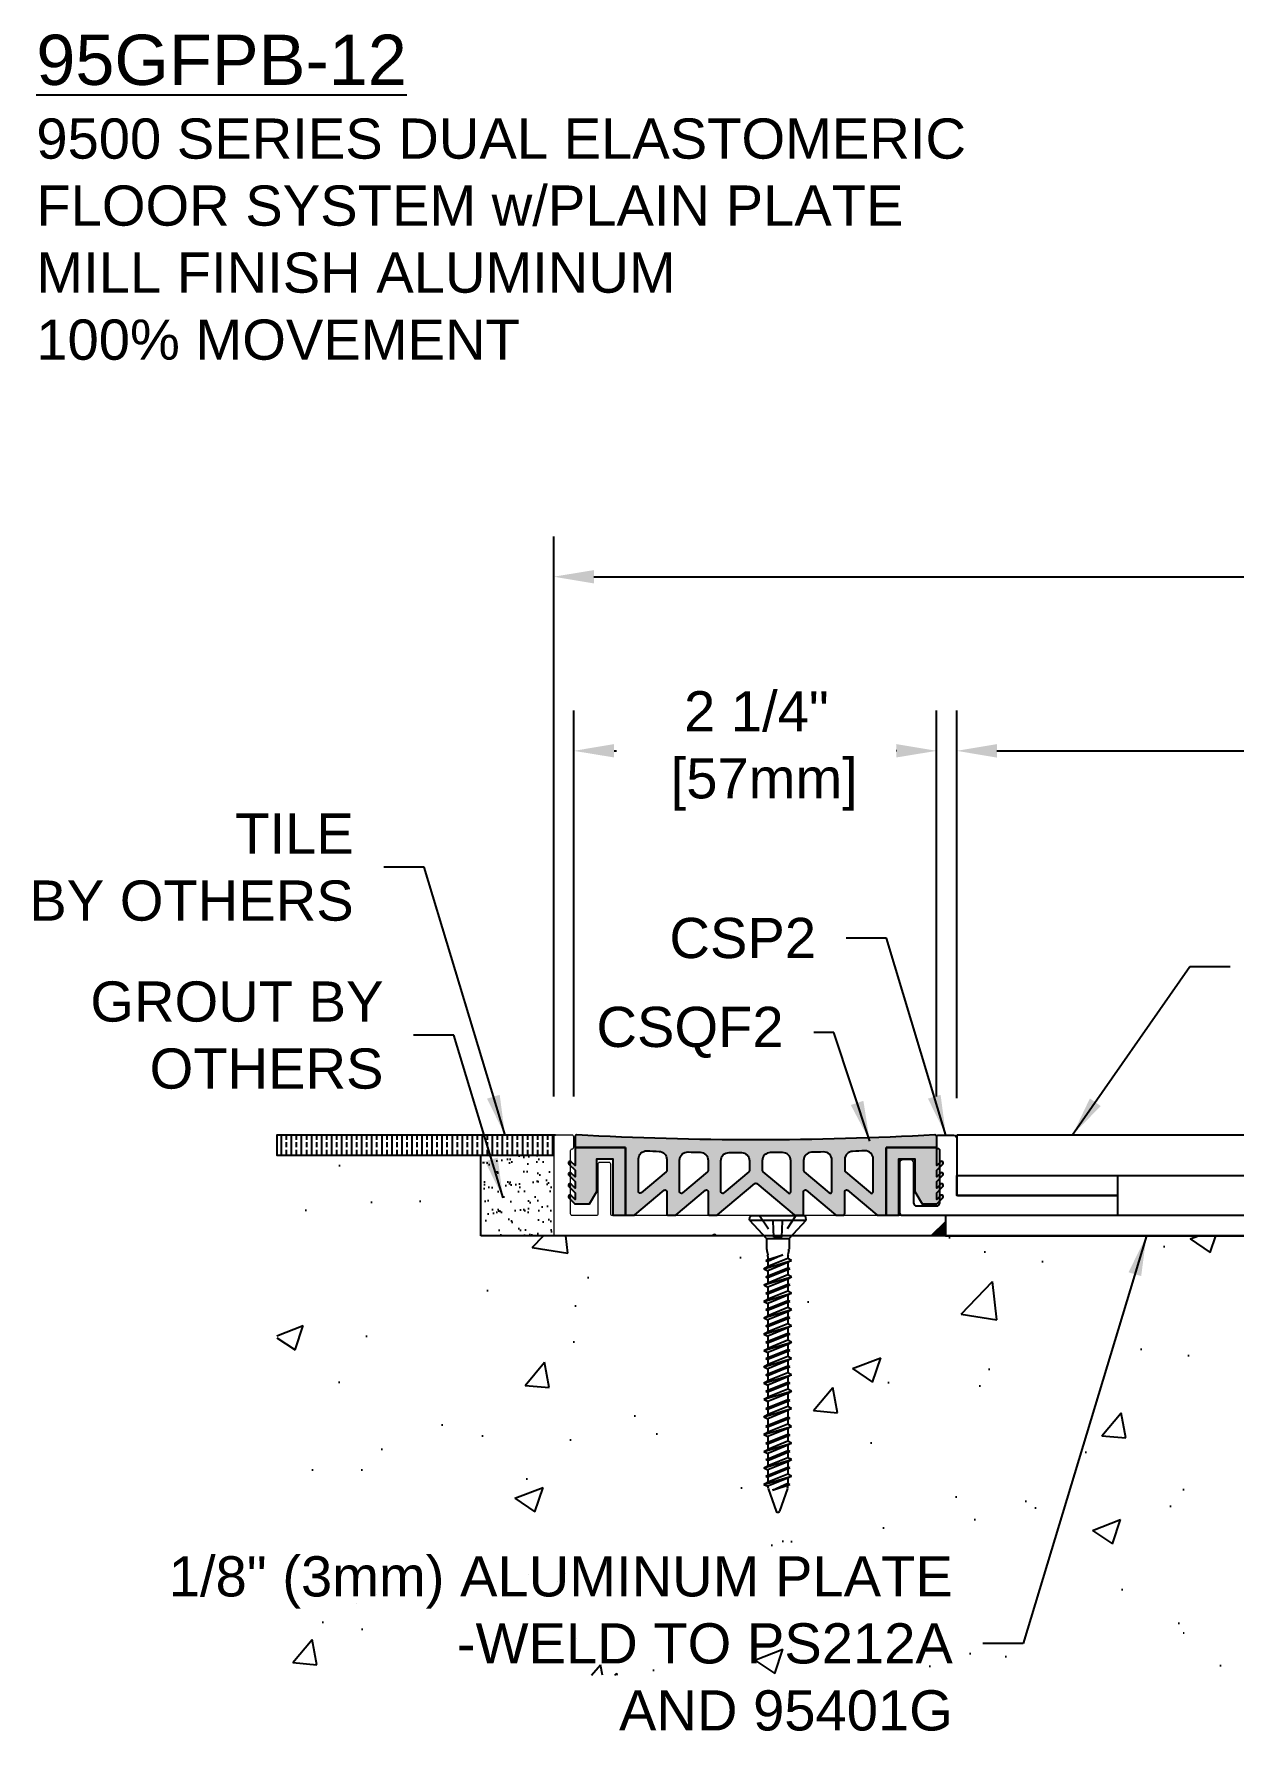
# Model space of a CAD drawing. Header units: inches. Extents: x -8.4 to 59.4, y -2.4 to 8.9.
# Drawn here: x -8.43 to -0.97, y -1.68 to 8.88 of the extents above; entities that cross this region are included whole.
import ezdxf

# ---------------------------------------------------------------- set-up
doc = ezdxf.new("R2010")
doc.units = ezdxf.units.IN
doc.header["$MEASUREMENT"] = 0
doc.linetypes.add('DASHED', pattern=[0.75, 0.5, -0.25])
for name, color, linetype in [('anchors', 4, 'Continuous'), ('conditions', 1, 'Continuous'), ('dimensions', 3, 'Continuous'), ('FILLER', 2, 'Continuous'), ('METALS', 7, 'Continuous'), ('Text', 2, 'Continuous')]:
    doc.layers.add(name, color=color, linetype=linetype)
doc.styles.add('ARIAL', font='arial.ttf')
doc.dimstyles.new('Arial', dxfattribs={"dimtxt": 0.25, "dimasz": 0.25, "dimexe": 0.25, "dimexo": 0.25, "dimgap": 0.25, "dimtad": 0, "dimtih": 1, "dimtoh": 1, "dimdec": 4, "dimzin": 0, "dimdsep": 46, "dimlunit": 4, "dimtxsty": 'ARIAL', "dimcen": 0.09, "dimadec": 0, "dimazin": 0, "dimtfac": 1, "dimtdec": 4, "dimtofl": 0, "dimtmove": 0, "dimatfit": 3, "dimfxl": 0, "dimfrac": 2, "dimtolj": 1, "dimtzin": 0, "dimarcsym": 0})

# ---------------------------------------------------------------- blocks, each defined once
blk = doc.blocks.new('*D0')
at = {"layer": 'DEFPOINTS', "color": 0}
for p in [(20.681, 4.418), (-2.694, 2.008), (20.681, 1.903)]:
    blk.add_point(p, dxfattribs=at)
at = {"layer": 'dimensions', "color": 0, "lineweight": -2}
for p, q in [((-2.694, 2.258), (-2.694, 4.668)), ((20.681, 2.153), (20.681, 4.668)), ((-2.444, 4.418), (8.027, 4.418)), ((20.431, 4.418), (9.96, 4.418))]:
    blk.add_line(p, q, dxfattribs=at)
at = {"layer": 'dimensions', "color": 0}
for points in [[(-2.444, 4.46), (-2.444, 4.376), (-2.694, 4.418)], [(20.431, 4.46), (20.431, 4.376), (20.681, 4.418)]]:
    blk.add_solid(points, dxfattribs=at)
at = {"layer": 'dimensions', "color": 0, "insert": (8.994, 4.418), "char_height": 0.25, "attachment_point": 5, "style": 'ARIAL'}
blk.add_mtext('\\A1;1\'-11 3/8"\\P [594mm]', dxfattribs=at)
blk = doc.blocks.new('*D1')
at = {"layer": 'DEFPOINTS', "color": 0}
for p in [(23.189, 5.501), (-5.201, 2.018), (23.189, 2.018)]:
    blk.add_point(p, dxfattribs=at)
at = {"layer": 'dimensions', "color": 0, "lineweight": -2}
for p, q in [((-5.201, 2.268), (-5.201, 5.751)), ((23.189, 2.268), (23.189, 5.751)), ((-4.951, 5.501), (8.022, 5.501)), ((22.939, 5.501), (9.955, 5.501))]:
    blk.add_line(p, q, dxfattribs=at)
at = {"layer": 'dimensions', "color": 0}
for points in [[(-4.951, 5.542), (-4.951, 5.459), (-5.201, 5.501)], [(22.939, 5.542), (22.939, 5.459), (23.189, 5.501)]]:
    blk.add_solid(points, dxfattribs=at)
at = {"layer": 'dimensions', "color": 0, "insert": (8.989, 5.501), "char_height": 0.25, "attachment_point": 5, "style": 'ARIAL'}
blk.add_mtext('\\A1;2\'-4 3/8"\\P [721mm]', dxfattribs=at)
blk = doc.blocks.new('*D4')
at = {"layer": 'DEFPOINTS', "color": 0}
for p in [(-2.819, 4.418), (-5.076, 2.018), (-2.819, 2.018)]:
    blk.add_point(p, dxfattribs=at)
at = {"layer": 'dimensions', "color": 0, "lineweight": -2}
for p, q in [((-5.076, 2.268), (-5.076, 4.668)), ((-2.819, 2.268), (-2.819, 4.668)), ((-4.826, 4.418), (-4.81, 4.418)), ((-3.069, 4.418), (-3.071, 4.418))]:
    blk.add_line(p, q, dxfattribs=at)
at = {"layer": 'dimensions', "color": 0}
for points in [[(-4.826, 4.46), (-4.826, 4.377), (-5.076, 4.418)], [(-3.069, 4.46), (-3.069, 4.377), (-2.819, 4.418)]]:
    blk.add_solid(points, dxfattribs=at)
at = {"layer": 'dimensions', "color": 0, "insert": (-3.94, 4.418), "char_height": 0.25, "attachment_point": 5, "style": 'ARIAL'}
blk.add_mtext('\\A1;2 1/4"\\P [57mm]', dxfattribs=at)
blk = doc.blocks.new('csp2')
blk.add_lwpolyline([(0, 0.33, -0.414214), (0.02, 0.35), (0.066, 0.35, -0.414214), (0.086, 0.33), (0.086, 0.08, 0.414214), (0.106, 0.06), (0.23, 0.06, 0.414214), (0.25, 0.08), (0.25, 0.405, 0.414214), (0.24, 0.415, -0.414214), (0.23, 0.425), (0.23, 0.49, -0.414214), (0.24, 0.5), (0.335, 0.5, -0.414214), (0.355, 0.48), (0.355, 0.135, 0.414214), (0.365, 0.125), (1.355, 0.125), (1.355, 0), (0.335, 0), (0.02, 0, -0.414214), (0, 0.02)], format="xyb", close=True)
blk = doc.blocks.new('A$C63CB1885')
for p, q in [((-0.176, 0), (-0.175, 0.018)), ((-0.176, 0), (0.176, 0)), ((-0.176, 0), (-0.07, -0.113)), ((-0.163, 0.029), (0.163, 0.029)), ((0.07, -0.113), (0.176, 0)), ((0.176, 0), (0.175, 0.018)), ((-0.07, -0.113), (0.07, -0.113)), ((-0.07, -0.113), (-0.07, -0.18)), ((-0.069, -0.189), (-0.063, -0.215)), ((0.069, -0.189), (0.063, -0.215)), ((0.07, -0.113), (0.07, -0.18)), ((-0.086, -0.302), (0.086, -0.251)), ((-0.086, -0.302), (-0.062, -0.289)), ((-0.086, -0.302), (-0.062, -0.315)), ((-0.074, -0.251), (0.032, -0.215)), ((-0.074, -0.251), (-0.062, -0.245)), ((-0.074, -0.251), (-0.062, -0.257)), ((-0.074, -0.353), (0.074, -0.302)), ((-0.062, -0.245), (0.032, -0.215)), ((0.032, -0.215), (-0.062, -0.257)), ((-0.062, -0.225), (-0.062, -0.245)), ((0.062, -0.238), (-0.062, -0.289)), ((-0.062, -0.257), (-0.062, -0.289)), ((0.062, -0.264), (-0.062, -0.315)), ((-0.062, -0.346), (0.062, -0.296)), ((0.062, -0.308), (-0.062, -0.359)), ((-0.062, -0.315), (-0.062, -0.346)), ((0.062, -0.225), (0.062, -0.238)), ((0.086, -0.251), (0.062, -0.238)), ((0.086, -0.251), (0.062, -0.264)), ((0.062, -0.264), (0.062, -0.296)), ((0.074, -0.302), (0.062, -0.296)), ((0.074, -0.302), (0.062, -0.308)), ((0.062, -0.308), (0.062, -0.34)), ((-0.086, -0.403), (0.086, -0.353)), ((-0.086, -0.403), (-0.062, -0.391)), ((-0.086, -0.403), (-0.062, -0.416)), ((-0.074, -0.353), (-0.062, -0.346)), ((-0.074, -0.353), (-0.062, -0.359)), ((-0.074, -0.454), (0.074, -0.403)), ((0.062, -0.34), (-0.062, -0.391)), ((-0.062, -0.359), (-0.062, -0.391)), ((0.062, -0.366), (-0.062, -0.416)), ((-0.062, -0.448), (0.062, -0.397)), ((0.062, -0.41), (-0.062, -0.46)), ((-0.062, -0.416), (-0.062, -0.448)), ((0.086, -0.353), (0.062, -0.34)), ((0.086, -0.353), (0.062, -0.366)), ((0.062, -0.366), (0.062, -0.397)), ((0.074, -0.403), (0.062, -0.397)), ((0.074, -0.403), (0.062, -0.41)), ((0.062, -0.41), (0.062, -0.441)), ((-0.086, -0.505), (0.086, -0.454)), ((-0.086, -0.505), (-0.062, -0.492)), ((-0.086, -0.505), (-0.062, -0.518)), ((-0.074, -0.454), (-0.062, -0.448)), ((-0.074, -0.454), (-0.062, -0.46)), ((-0.074, -0.556), (0.074, -0.505)), ((0.062, -0.441), (-0.062, -0.492)), ((-0.062, -0.46), (-0.062, -0.492)), ((0.062, -0.467), (-0.062, -0.518)), ((-0.062, -0.55), (0.062, -0.499)), ((0.062, -0.511), (-0.062, -0.562)), ((-0.062, -0.518), (-0.062, -0.55)), ((0.086, -0.454), (0.062, -0.441)), ((0.086, -0.454), (0.062, -0.467)), ((0.062, -0.467), (0.062, -0.499)), ((0.074, -0.505), (0.062, -0.499)), ((0.074, -0.505), (0.062, -0.511)), ((0.062, -0.511), (0.062, -0.543)), ((-0.086, -0.607), (0.086, -0.556)), ((-0.086, -0.607), (-0.062, -0.594)), ((-0.086, -0.607), (-0.062, -0.619)), ((-0.074, -0.556), (-0.062, -0.55)), ((-0.074, -0.556), (-0.062, -0.562)), ((-0.074, -0.657), (0.074, -0.607)), ((0.062, -0.543), (-0.062, -0.594)), ((-0.062, -0.562), (-0.062, -0.594)), ((0.062, -0.569), (-0.062, -0.619)), ((-0.062, -0.651), (0.062, -0.6)), ((0.062, -0.613), (-0.062, -0.664)), ((-0.062, -0.619), (-0.062, -0.651)), ((0.086, -0.556), (0.062, -0.543)), ((0.086, -0.556), (0.062, -0.569)), ((0.062, -0.569), (0.062, -0.6)), ((0.074, -0.607), (0.062, -0.6)), ((0.074, -0.607), (0.062, -0.613)), ((0.062, -0.613), (0.062, -0.644)), ((-0.086, -0.708), (0.086, -0.657)), ((-0.086, -0.708), (-0.062, -0.695)), ((-0.086, -0.708), (-0.062, -0.721)), ((-0.074, -0.657), (-0.062, -0.651)), ((-0.074, -0.657), (-0.062, -0.664)), ((-0.074, -0.759), (0.074, -0.708)), ((0.062, -0.644), (-0.062, -0.695)), ((-0.062, -0.664), (-0.062, -0.695)), ((0.062, -0.67), (-0.062, -0.721)), ((-0.062, -0.753), (0.062, -0.702)), ((0.062, -0.714), (-0.062, -0.765)), ((-0.062, -0.721), (-0.062, -0.753)), ((0.086, -0.657), (0.062, -0.644)), ((0.086, -0.657), (0.062, -0.67)), ((0.062, -0.67), (0.062, -0.702)), ((0.074, -0.708), (0.062, -0.702)), ((0.074, -0.708), (0.062, -0.714)), ((0.062, -0.714), (0.062, -0.746)), ((-0.086, -0.81), (0.086, -0.759)), ((-0.086, -0.81), (-0.062, -0.797)), ((-0.086, -0.81), (-0.062, -0.823)), ((-0.074, -0.759), (-0.062, -0.753)), ((-0.074, -0.759), (-0.062, -0.765)), ((-0.074, -0.86), (0.074, -0.81)), ((0.062, -0.746), (-0.062, -0.797)), ((-0.062, -0.765), (-0.062, -0.797)), ((0.062, -0.772), (-0.062, -0.823)), ((-0.062, -0.854), (0.062, -0.804)), ((0.062, -0.816), (-0.062, -0.867)), ((-0.062, -0.823), (-0.062, -0.854)), ((0.086, -0.759), (0.062, -0.746)), ((0.086, -0.759), (0.062, -0.772)), ((0.062, -0.772), (0.062, -0.804)), ((0.074, -0.81), (0.062, -0.804)), ((0.074, -0.81), (0.062, -0.816)), ((0.062, -0.816), (0.062, -0.848)), ((-0.086, -0.911), (0.086, -0.86)), ((-0.086, -0.911), (-0.062, -0.898)), ((-0.086, -0.911), (-0.062, -0.924)), ((-0.074, -0.86), (-0.062, -0.854)), ((-0.074, -0.86), (-0.062, -0.867)), ((-0.074, -0.962), (0.074, -0.911)), ((0.062, -0.848), (-0.062, -0.898)), ((-0.062, -0.867), (-0.062, -0.898)), ((0.062, -0.873), (-0.062, -0.924)), ((-0.062, -0.956), (0.062, -0.905)), ((0.062, -0.917), (-0.062, -0.968)), ((-0.062, -0.924), (-0.062, -0.956)), ((0.062, -0.949), (-0.062, -1)), ((0.086, -0.86), (0.062, -0.848)), ((0.086, -0.86), (0.062, -0.873)), ((0.062, -0.873), (0.062, -0.905)), ((0.074, -0.911), (0.062, -0.905)), ((0.074, -0.911), (0.062, -0.917)), ((0.062, -0.917), (0.062, -0.949)), ((0.086, -0.962), (0.062, -0.949)), ((-0.086, -1.013), (0.086, -0.962)), ((-0.086, -1.013), (-0.062, -1)), ((-0.086, -1.013), (-0.062, -1.026)), ((-0.074, -0.962), (-0.062, -0.956)), ((-0.074, -0.962), (-0.062, -0.968)), ((-0.074, -1.064), (0.074, -1.013)), ((-0.062, -0.968), (-0.062, -1)), ((0.062, -0.975), (-0.062, -1.026)), ((-0.062, -1.057), (0.062, -1.007)), ((0.062, -1.019), (-0.062, -1.07)), ((-0.062, -1.026), (-0.062, -1.057)), ((0.062, -1.051), (-0.062, -1.101)), ((0.086, -0.962), (0.062, -0.975)), ((0.062, -0.975), (0.062, -1.007)), ((0.074, -1.013), (0.062, -1.007)), ((0.074, -1.013), (0.062, -1.019)), ((0.062, -1.019), (0.062, -1.051)), ((0.086, -1.064), (0.062, -1.051)), ((-0.086, -1.114), (0.086, -1.064)), ((-0.086, -1.114), (-0.062, -1.101)), ((-0.086, -1.114), (-0.062, -1.127)), ((-0.074, -1.064), (-0.062, -1.057)), ((-0.074, -1.064), (-0.062, -1.07)), ((-0.074, -1.171), (0.074, -1.121)), ((-0.062, -1.07), (-0.062, -1.101)), ((0.062, -1.077), (-0.062, -1.127)), ((-0.062, -1.165), (0.062, -1.115)), ((0.062, -1.127), (-0.062, -1.178)), ((-0.062, -1.127), (-0.062, -1.165)), ((0.062, -1.159), (-0.062, -1.209)), ((0.086, -1.064), (0.062, -1.077)), ((0.062, -1.077), (0.062, -1.115)), ((0.074, -1.121), (0.062, -1.115)), ((0.074, -1.121), (0.062, -1.127)), ((0.062, -1.127), (0.062, -1.159)), ((0.086, -1.171), (0.062, -1.159)), ((-0.086, -1.222), (0.086, -1.171)), ((-0.086, -1.222), (-0.062, -1.209)), ((-0.086, -1.222), (-0.062, -1.235)), ((-0.074, -1.171), (-0.062, -1.165)), ((-0.074, -1.171), (-0.062, -1.178)), ((-0.074, -1.282), (0.074, -1.231)), ((-0.062, -1.178), (-0.062, -1.209)), ((0.062, -1.184), (-0.062, -1.235)), ((-0.062, -1.275), (0.062, -1.225)), ((-0.062, -1.235), (-0.062, -1.275)), ((0.062, -1.237), (-0.062, -1.288)), ((0.086, -1.171), (0.062, -1.184)), ((0.062, -1.184), (0.062, -1.225)), ((0.074, -1.231), (0.062, -1.225)), ((0.074, -1.231), (0.062, -1.237)), ((0.062, -1.237), (0.062, -1.269)), ((-0.086, -1.332), (0.086, -1.282)), ((-0.086, -1.332), (-0.062, -1.319)), ((-0.086, -1.332), (-0.062, -1.345)), ((-0.074, -1.282), (-0.062, -1.275)), ((-0.074, -1.282), (-0.062, -1.288)), ((-0.074, -1.387), (0.074, -1.336)), ((0.062, -1.269), (-0.062, -1.319)), ((-0.062, -1.288), (-0.062, -1.319)), ((0.062, -1.295), (-0.062, -1.345)), ((-0.062, -1.381), (0.062, -1.33)), ((0.062, -1.343), (-0.062, -1.393)), ((-0.062, -1.345), (-0.062, -1.381)), ((0.086, -1.282), (0.062, -1.269)), ((0.086, -1.282), (0.062, -1.295)), ((0.062, -1.295), (0.062, -1.33)), ((0.074, -1.336), (0.062, -1.33)), ((0.074, -1.336), (0.062, -1.343)), ((0.062, -1.343), (0.062, -1.374)), ((-0.086, -1.438), (0.086, -1.387)), ((-0.086, -1.438), (-0.062, -1.425)), ((-0.086, -1.438), (-0.062, -1.451)), ((-0.074, -1.387), (-0.062, -1.381)), ((-0.074, -1.387), (-0.062, -1.393)), ((-0.074, -1.489), (0.074, -1.439)), ((0.062, -1.374), (-0.062, -1.425)), ((-0.062, -1.393), (-0.062, -1.425)), ((0.062, -1.4), (-0.062, -1.451)), ((-0.062, -1.483), (0.062, -1.433)), ((0.062, -1.445), (-0.062, -1.496)), ((-0.062, -1.451), (-0.062, -1.483)), ((0.062, -1.477), (-0.062, -1.527)), ((0.086, -1.387), (0.062, -1.374)), ((0.086, -1.387), (0.062, -1.4)), ((0.062, -1.4), (0.062, -1.433)), ((0.074, -1.439), (0.062, -1.433)), ((0.074, -1.439), (0.062, -1.445)), ((0.062, -1.445), (0.062, -1.477)), ((0.086, -1.489), (0.062, -1.477)), ((-0.086, -1.54), (0.086, -1.489)), ((-0.086, -1.54), (-0.062, -1.527)), ((-0.086, -1.54), (-0.062, -1.553)), ((-0.074, -1.489), (-0.062, -1.483)), ((-0.074, -1.489), (-0.062, -1.496)), ((-0.074, -1.592), (0.074, -1.541)), ((-0.062, -1.496), (-0.062, -1.527)), ((0.062, -1.502), (-0.062, -1.553)), ((-0.062, -1.586), (0.062, -1.535)), ((0.062, -1.547), (-0.062, -1.598)), ((-0.062, -1.553), (-0.062, -1.586)), ((0.062, -1.579), (-0.062, -1.63)), ((0.086, -1.489), (0.062, -1.502)), ((0.062, -1.502), (0.062, -1.535)), ((0.074, -1.541), (0.062, -1.535)), ((0.074, -1.541), (0.062, -1.547)), ((0.062, -1.547), (0.062, -1.579)), ((0.086, -1.592), (0.062, -1.579)), ((-0.086, -1.643), (0.086, -1.592)), ((-0.086, -1.643), (-0.062, -1.63)), ((-0.086, -1.643), (-0.062, -1.655)), ((-0.074, -1.592), (-0.062, -1.586)), ((-0.074, -1.592), (-0.062, -1.598)), ((-0.062, -1.598), (-0.062, -1.63)), ((0.062, -1.605), (-0.062, -1.655)), ((-0.06, -1.668), (-0.01, -1.81)), ((-0.034, -1.679), (0.062, -1.636)), ((-0.034, -1.679), (0.074, -1.643)), ((0.062, -1.649), (-0.034, -1.679)), ((0.06, -1.668), (0.01, -1.81)), ((0.086, -1.592), (0.062, -1.605)), ((0.062, -1.605), (0.062, -1.652)), ((0.074, -1.643), (0.062, -1.636)), ((0.074, -1.643), (0.062, -1.649))]:
    blk.add_line(p, q)
at = {"linetype": 'DASHED', "ltscale": 0.025}
for p, q in [((-0.113, 0.029), (-0.024, -0.106)), ((-0.024, -0.106), (-0.031, 0.028)), ((0.024, -0.106), (0.031, 0.029)), ((0.112, 0.029), (0.024, -0.106)), ((-0.024, -0.106), (0.024, -0.106))]:
    blk.add_line(p, q, dxfattribs=at)
for centre, radius, start, end in [((-0.163, 0.017), 0.0112, 90, 175), ((0.163, 0.017), 0.0112, 5, 90), ((-0.023, -0.18), 0.0465, 180, 191.9357), ((0.023, -0.18), 0.0465, 348.0643, 0), ((-0.109, -0.225), 0.0465, 0, 11.9357), ((0.109, -0.225), 0.0465, 168.0643, 180), ((-0.016, -1.652), 0.0465, 183.9476, 199.3058), ((0.016, -1.652), 0.0465, 340.6942, 0), ((0, -1.806), 0.0106, 204.1001, 335.8999)]:
    blk.add_arc(centre, radius, start, end)
blk = doc.blocks.new('TF316134')
blk.add_blockref('A$C63CB1885', (0, -0.0285))
blk = doc.blocks.new('95401G')
at = {"color": 7, "linetype": 'Continuous', "lineweight": 15}
blk.add_lwpolyline([(2.438, 0.115, 0.414214), (2.428, 0.125), (0.365, 0.125, -0.414214), (0.355, 0.135), (0.355, 0.445, 0.414214), (0.345, 0.455), (0.285, 0.455, 0.414214), (0.275, 0.445), (0.275, 0.135, -0.414214), (0.265, 0.125), (0.115, 0.125, -0.414214), (0.105, 0.135), (0.105, 0.53, -0.414214), (0.115, 0.54, 0.414214), (0.125, 0.55), (0.125, 0.615, 0.414214), (0.115, 0.625), (0.01, 0.625, 0.414214), (0, 0.615), (0, 0.01, 0.414214), (0.01, 0), (0.981, 0, 0.198912), (0.988, 0.003), (0.993, 0.008, -0.414214), (1.007, 0.008), (1.012, 0.003, 0.198912), (1.019, 0), (2.344, 0, 0.198912), (2.351, 0.003), (2.435, 0.087, 0.198912), (2.438, 0.094)], format="xyb", close=True, dxfattribs=at)
blk = doc.blocks.new('CSQF2')
h = blk.add_hatch(color=256)
h.paths.add_polyline_path([(4.559, 1.888, 0.430422), (4.548, 1.898, -0.027516), (2.319, 1.898, 0.430422), (2.309, 1.888), (2.309, 1.819), (2.624, 1.819), (2.624, 1.399), (2.676, 1.399, 0.176327), (2.682, 1.401), (2.864, 1.554, -0.63707), (2.88, 1.546), (2.88, 1.409, 0.414214), (2.89, 1.399), (2.932, 1.399, 0.176327), (2.939, 1.401), (3.121, 1.554, -0.63707), (3.137, 1.546), (3.137, 1.409, 0.414214), (3.147, 1.399), (3.189, 1.399, 0.176327), (3.195, 1.401), (3.427, 1.596, -0.36397), (3.44, 1.596), (3.672, 1.401, 0.176327), (3.679, 1.399), (3.721, 1.399, 0.414214), (3.731, 1.409), (3.731, 1.546, -0.63707), (3.747, 1.554), (3.929, 1.401, 0.176327), (3.935, 1.399), (3.977, 1.399, 0.414214), (3.987, 1.409), (3.987, 1.546, -0.63707), (4.004, 1.554), (4.186, 1.401, 0.176327), (4.192, 1.399), (4.244, 1.399), (4.244, 1.819), (4.559, 1.819)])
h.paths.add_polyline_path([(3.267, 1.788, 0.000939), (3.344, 1.788, -0.412919), (3.394, 1.738), (3.394, 1.676, -0.221695), (3.39, 1.669), (3.234, 1.537, -0.63707), (3.217, 1.545), (3.217, 1.738, -0.416611)], flags=16)
h.paths.add_polyline_path([(3.137, 1.74), (3.137, 1.676, -0.221695), (3.134, 1.669), (2.977, 1.537, -0.63707), (2.96, 1.545), (2.96, 1.742, -0.420307), (3.012, 1.792, 0.000939), (3.088, 1.79, -0.409242)], flags=16)
h.paths.add_polyline_path([(3.524, 1.788, 0.000939), (3.6, 1.788, -0.416611), (3.651, 1.738), (3.651, 1.545, -0.63707), (3.634, 1.537), (3.478, 1.669, -0.221695), (3.474, 1.676), (3.474, 1.738, -0.412919)], flags=16)
h.paths.add_polyline_path([(2.88, 1.746), (2.88, 1.676, -0.221695), (2.877, 1.669), (2.72, 1.537, -0.63707), (2.704, 1.545), (2.704, 1.749, -0.424014), (2.756, 1.799, 0.000939), (2.832, 1.796, -0.405574)], flags=16)
h.paths.add_polyline_path([(3.78, 1.79, 0.000939), (3.856, 1.792, -0.420307), (3.907, 1.742), (3.907, 1.545, -0.63707), (3.891, 1.537), (3.734, 1.669, -0.221695), (3.731, 1.676), (3.731, 1.74, -0.409242)], flags=16)
h.paths.add_polyline_path([(4.036, 1.796, 0.000939), (4.112, 1.799, -0.424014), (4.164, 1.749), (4.164, 1.545, -0.63707), (4.147, 1.537), (3.991, 1.669, -0.221695), (3.987, 1.676), (3.987, 1.746, -0.405574)], flags=16)
h.paths.add_polyline_path([(2.624, 1.819), (2.309, 1.819), (2.309, 1.707), (2.285, 1.731, 0.414214), (2.271, 1.731, 0.414214), (2.271, 1.717), (2.309, 1.679), (2.309, 1.637), (2.285, 1.661, 0.414214), (2.271, 1.661, 0.414214), (2.271, 1.647), (2.309, 1.609), (2.309, 1.567), (2.285, 1.591, 0.414214), (2.271, 1.591, 0.414214), (2.271, 1.577), (2.309, 1.539), (2.309, 1.497), (2.285, 1.521, 0.414214), (2.271, 1.521, 0.414214), (2.271, 1.507), (2.306, 1.472, 0.198912), (2.313, 1.469), (2.399, 1.469), (2.444, 1.547), (2.444, 1.749), (2.544, 1.749), (2.544, 1.399), (2.624, 1.399)])
h.paths.add_polyline_path([(4.324, 1.749), (4.424, 1.749), (4.424, 1.547), (4.469, 1.469), (4.555, 1.469, 0.198912), (4.562, 1.472), (4.597, 1.507, 0.414214), (4.597, 1.521, 0.414214), (4.583, 1.521), (4.559, 1.497), (4.559, 1.539), (4.597, 1.577, 0.414214), (4.597, 1.591, 0.414214), (4.583, 1.591), (4.559, 1.567), (4.559, 1.609), (4.597, 1.647, 0.414214), (4.597, 1.661, 0.414214), (4.583, 1.661), (4.559, 1.637), (4.559, 1.679), (4.597, 1.717, 0.414214), (4.597, 1.731, 0.414214), (4.583, 1.731), (4.559, 1.707), (4.559, 1.819), (4.244, 1.819), (4.244, 1.399), (4.324, 1.399)])
for p, q in [((2.309, 1.819), (2.624, 1.819)), ((2.624, 1.819), (2.309, 1.819)), ((2.624, 1.819), (2.624, 1.399)), ((2.624, 1.399), (2.624, 1.819)), ((4.244, 1.819), (4.244, 1.399)), ((4.559, 1.819), (4.244, 1.819)), ((4.244, 1.819), (4.559, 1.819)), ((4.244, 1.399), (4.244, 1.819))]:
    blk.add_line(p, q)
for points in [[(2.89, 1.399), (2.932, 1.399, 0.176327), (2.939, 1.401), (3.121, 1.554, -0.63707), (3.137, 1.546), (3.137, 1.409, 0.414214), (3.147, 1.399), (3.189, 1.399, 0.176327), (3.195, 1.401), (3.427, 1.596, -0.36397), (3.44, 1.596), (3.672, 1.401, 0.176327), (3.679, 1.399), (3.721, 1.399, 0.414214), (3.731, 1.409), (3.731, 1.546, -0.63707), (3.747, 1.554), (3.929, 1.401, 0.176327), (3.935, 1.399), (3.977, 1.399, 0.414214), (3.987, 1.409), (3.987, 1.546, -0.63707), (4.004, 1.554), (4.186, 1.401, 0.176327), (4.192, 1.399), (4.244, 1.399), (4.324, 1.399), (4.324, 1.749), (4.424, 1.749), (4.424, 1.547), (4.469, 1.469), (4.555, 1.469, 0.198912), (4.562, 1.472), (4.597, 1.507, 0.414214), (4.597, 1.521, 0.414214), (4.583, 1.521), (4.559, 1.497), (4.559, 1.539), (4.597, 1.577, 0.414214), (4.597, 1.591, 0.414214), (4.583, 1.591), (4.559, 1.567), (4.559, 1.609), (4.597, 1.647, 0.414214), (4.597, 1.661, 0.414214), (4.583, 1.661), (4.559, 1.637), (4.559, 1.679), (4.597, 1.717, 0.414214), (4.597, 1.731, 0.414214), (4.583, 1.731), (4.559, 1.707), (4.559, 1.819), (4.559, 1.888, 0.430422), (4.548, 1.898, -0.027516), (2.319, 1.898, 0.430422), (2.309, 1.888), (2.309, 1.819), (2.309, 1.707), (2.285, 1.731, 0.414214), (2.271, 1.731, 0.414214), (2.271, 1.717), (2.309, 1.679), (2.309, 1.637), (2.285, 1.661, 0.414214), (2.271, 1.661, 0.414214), (2.271, 1.647), (2.309, 1.609), (2.309, 1.567), (2.285, 1.591, 0.414214), (2.271, 1.591, 0.414214), (2.271, 1.577), (2.309, 1.539), (2.309, 1.497), (2.285, 1.521, 0.414214), (2.271, 1.521, 0.414214), (2.271, 1.507), (2.306, 1.472, 0.198912), (2.313, 1.469), (2.399, 1.469), (2.444, 1.547), (2.444, 1.749), (2.544, 1.749), (2.544, 1.399), (2.624, 1.399), (2.676, 1.399, 0.176327), (2.682, 1.401), (2.864, 1.554, -0.63707), (2.88, 1.546), (2.88, 1.409, 0.414214)], [(2.88, 1.676, -0.221695), (2.877, 1.669), (2.72, 1.537, -0.63707), (2.704, 1.545), (2.704, 1.749, -0.424014), (2.756, 1.799, 0.000939), (2.832, 1.796, -0.405574), (2.88, 1.746)], [(3.987, 1.746), (3.987, 1.676, 0.221695), (3.991, 1.669), (4.147, 1.537, 0.63707), (4.164, 1.545), (4.164, 1.749, 0.424014), (4.112, 1.799, -0.000939), (4.036, 1.796, 0.405574)], [(3.137, 1.74), (3.137, 1.676, -0.221695), (3.134, 1.669), (2.977, 1.537, -0.63707), (2.96, 1.545), (2.96, 1.742, -0.420307), (3.012, 1.792, 0.000939), (3.088, 1.79, -0.409242)], [(3.394, 1.738), (3.394, 1.676, -0.221695), (3.39, 1.669), (3.234, 1.537, -0.63707), (3.217, 1.545), (3.217, 1.738, -0.416611), (3.267, 1.788, 0.000939), (3.344, 1.788, -0.412919)], [(3.474, 1.738), (3.474, 1.676, 0.221695), (3.478, 1.669), (3.634, 1.537, 0.63707), (3.651, 1.545), (3.651, 1.738, 0.416611), (3.6, 1.788, -0.000939), (3.524, 1.788, 0.412919)], [(3.78, 1.79, 0.409242), (3.731, 1.74), (3.731, 1.676, 0.221695), (3.734, 1.669), (3.891, 1.537, 0.63707), (3.907, 1.545), (3.907, 1.742, 0.420307), (3.856, 1.792, -0.000939)]]:
    blk.add_lwpolyline(points, format="xyb", close=True)

msp = doc.modelspace()

# ---------------------------------------------------------------- hatches: boundary and pattern name
at = {"layer": 'conditions'}
h = msp.add_hatch(dxfattribs=at)
h.set_pattern_fill('ANSI33', color=256, scale=0.25, angle=45, style=0)
h.set_pattern_definition([(90, (-7.019193, 3e-14), (-0.0625, 1e-17), []), (90, (-6.987943, 0.03125), (-0.0625, 1e-17), [0.03125, -0.015625])])
h.paths.add_polyline_path([(-6.91252, 2.02785), (-6.91252, 1.90285), (-5.20088, 1.90285), (-5.20088, 2.00785, -0.41421356), (-5.18088, 2.02785)])
h = msp.add_hatch(dxfattribs=at)
h.set_pattern_fill('AR-CONC', color=256, scale=0.25, style=0)
h.paths.add_polyline_path([(2.07067, 0.43579), (2.08218, 0.44198), (2.08217, 0.47361), (2.05811, 0.48657), (2.08217, 0.49952), (2.08217, 0.53116), (2.07067, 0.53735), (2.08217, 0.54354), (2.08217, 0.57518), (2.05811, 0.58813), (2.08216, 0.60108), (2.08216, 0.63273), (2.07067, 0.63891), (2.08216, 0.6451), (2.08216, 0.67675), (2.05811, 0.68969), (2.08216, 0.70264), (2.08215, 0.73429), (2.07067, 0.74047), (2.08215, 0.74665), (2.08215, 0.77831), (2.05811, 0.79126), (2.08215, 0.8042), (2.08214, 0.83586), (2.07067, 0.84204), (2.08214, 0.84821), (2.08214, 0.87988), (2.05811, 0.89282), (2.08214, 0.90576), (2.08214, 0.93743), (2.07067, 0.9436), (2.08214, 0.94977), (2.08213, 0.98145), (2.05811, 0.99438), (2.08213, 1.00731), (2.08213, 1.03899), (2.07067, 1.04516), (2.08213, 1.05133), (2.08213, 1.08301), (2.05811, 1.09594), (2.08212, 1.10887), (2.08212, 1.14056), (2.07067, 1.14672), (2.08212, 1.15289), (2.08212, 1.18458), (2.05811, 1.19751), (2.08212, 1.21043), (2.08211, 1.24212), (2.07067, 1.24829), (2.08211, 1.25445), (2.08211, 1.27459, 0.12874664), (2.08, 1.29805, -0.0696153), (2.07562, 1.31017), (2.08211, 1.27945), (2.08211, 1.25445), (2.17645, 1.28473), (2.08211, 1.24212), (2.08212, 1.21043), (2.20661, 1.26121), (2.20661, 1.27944), (2.21311, 1.31017, 0.05212645), (2.21411, 1.31979), (2.21411, 1.38688), (2.07461, 1.38688), (2.07461, 1.31979, 0.128787), (2.07672, 1.29632, -0.0696153), (2.08111, 1.2842), (2.07461, 1.31492), (2.07461, 1.38688), (2.0595, 1.40285), (-3.72199, 1.40285), (-3.73714, 1.38685), (-3.73714, 1.31489), (-3.74364, 1.28416, 0.13295553), (-3.74227, 1.2599), (-3.72064, 1.24825), (-3.74464, 1.23533), (-3.74464, 1.20363), (-3.7332, 1.19747), (-3.74464, 1.19131), (-3.74464, 1.15961), (-3.72064, 1.14669), (-3.74464, 1.13376), (-3.74464, 1.10207), (-3.7332, 1.09591), (-3.74464, 1.08974), (-3.74464, 1.05805), (-3.72064, 1.04513), (-3.74464, 1.0322), (-3.74464, 1.00051), (-3.7332, 0.99435), (-3.74464, 0.98818), (-3.74464, 0.95649), (-3.72064, 0.94356), (-3.74464, 0.93064), (-3.74464, 0.89895), (-3.7332, 0.89278), (-3.74464, 0.88662), (-3.74464, 0.85493), (-3.72064, 0.842), (-3.74464, 0.82908), (-3.74464, 0.79738), (-3.7332, 0.79122), (-3.74464, 0.78506), (-3.74464, 0.75336), (-3.72064, 0.74044), (-3.74464, 0.72751), (-3.74464, 0.69582), (-3.7332, 0.68966), (-3.74464, 0.68349), (-3.74464, 0.6518), (-3.72064, 0.63888), (-3.74464, 0.62595), (-3.74464, 0.59426), (-3.7332, 0.5881), (-3.74464, 0.58193), (-3.74464, 0.55024), (-3.72064, 0.53731), (-3.74464, 0.52439), (-3.74464, 0.4927), (-3.7332, 0.48653), (-3.74464, 0.48037), (-3.74464, 0.44868), (-3.72064, 0.43575), (-3.74464, 0.42283), (-3.74464, 0.38482), (-3.7332, 0.37865), (-3.74464, 0.37249), (-3.74464, 0.3408), (-3.72064, 0.32787), (-3.74464, 0.31495), (-3.74464, 0.27469), (-3.7332, 0.26852), (-3.74464, 0.26236), (-3.74464, 0.23067), (-3.72064, 0.21774), (-3.74464, 0.20482), (-3.74464, 0.16906), (-3.7332, 0.16289), (-3.74464, 0.15673), (-3.74464, 0.12504), (-3.72064, 0.11211), (-3.74464, 0.09919), (-3.74464, 0.06679), (-3.7332, 0.06063), (-3.74464, 0.05447), (-3.74464, 0.02277), (-3.72064, 0.00985), (-3.74464, -0.00308), (-3.74464, -0.03547), (-3.7332, -0.04163), (-3.74464, -0.04779), (-3.74464, -0.07949), (-3.72064, -0.09241), (-3.74464, -0.10534), (-3.74464, -0.13703), (-3.7332, -0.14319), (-3.74464, -0.14936), (-3.74464, -0.16078), (-3.79667, -0.3093, -0.70927499), (-3.81653, -0.31096), (-3.87116, -0.15503), (-3.89314, -0.14319), (-3.86903, -0.13021), (-3.86903, -0.09863), (-3.88059, -0.09241), (-3.86904, -0.0862), (-3.86904, -0.05391), (-3.89314, -0.04093), (-3.86904, -0.02796), (-3.86904, 0.00364), (-3.88059, 0.00985), (-3.86904, 0.01606), (-3.86905, 0.04836), (-3.89314, 0.06133), (-3.86905, 0.0743), (-3.86905, 0.1059), (-3.88059, 0.11211), (-3.86905, 0.11832), (-3.86905, 0.15399), (-3.89314, 0.16696), (-3.86906, 0.17993), (-3.86906, 0.21154), (-3.88059, 0.21774), (-3.86906, 0.22395), (-3.86906, 0.26413), (-3.89314, 0.27709), (-3.86906, 0.29005), (-3.86907, 0.32167), (-3.88059, 0.32787), (-3.86907, 0.33407), (-3.86907, 0.37201), (-3.89314, 0.38497), (-3.86907, 0.39793), (-3.86908, 0.42956), (-3.88059, 0.43575), (-3.86908, 0.44194), (-3.86908, 0.47358), (-3.89314, 0.48653), (-3.86908, 0.49949), (-3.86908, 0.53113), (-3.88059, 0.53731), (-3.86908, 0.5435), (-3.86909, 0.57515), (-3.89314, 0.5881), (-3.86909, 0.60105), (-3.86909, 0.63269), (-3.88059, 0.63888), (-3.86909, 0.64506), (-3.86909, 0.67671), (-3.89314, 0.68966), (-3.8691, 0.7026), (-3.8691, 0.73426), (-3.88059, 0.74044), (-3.8691, 0.74662), (-3.8691, 0.77828), (-3.89314, 0.79122), (-3.8691, 0.80416), (-3.86911, 0.83583), (-3.88059, 0.842), (-3.86911, 0.84818), (-3.86911, 0.87985), (-3.89314, 0.89278), (-3.86911, 0.90572), (-3.86911, 0.93739), (-3.88059, 0.94356), (-3.86912, 0.94974), (-3.86912, 0.98141), (-3.89314, 0.99435), (-3.86912, 1.00728), (-3.86912, 1.03896), (-3.88059, 1.04513), (-3.86912, 1.05129), (-3.86913, 1.08298), (-3.89314, 1.09591), (-3.86913, 1.10884), (-3.86913, 1.14053), (-3.88059, 1.14669), (-3.86913, 1.15285), (-3.86913, 1.18455), (-3.89314, 1.19747), (-3.86914, 1.2104), (-3.86914, 1.24209), (-3.88059, 1.24825), (-3.86914, 1.25441), (-3.86914, 1.27455, 0.12874664), (-3.87125, 1.29802, -0.0696153), (-3.87564, 1.31013), (-3.86914, 1.27941), (-3.86914, 1.25441), (-3.7748, 1.2847), (-3.86914, 1.24209), (-3.86914, 1.2104), (-3.74464, 1.26118), (-3.74464, 1.27941), (-3.73815, 1.31013, 0.05212645), (-3.73714, 1.31975), (-3.73714, 1.38685), (-3.87664, 1.38685), (-3.87664, 1.31975, 0.128787), (-3.87453, 1.29628, -0.0696153), (-3.87015, 1.28416), (-3.87664, 1.31489), (-3.87664, 1.38685), (-3.89179, 1.40285), (-5.65379, 1.40285), (-5.65379, 1.90285), (-6.92252, 1.90285), (-6.92252, -1.33077), (2.99462, -1.33077), (2.99462, 1.39284, 0.41421356), (2.98462, 1.40285), (2.22922, 1.40285), (2.21411, 1.38688), (2.21411, 1.31492), (2.20762, 1.2842, 0.13295553), (2.20898, 1.25994), (2.23061, 1.24829), (2.20661, 1.23536), (2.20661, 1.20367), (2.21806, 1.19751), (2.20661, 1.19134), (2.20661, 1.15965), (2.23061, 1.14672), (2.20661, 1.1338), (2.20661, 1.10211), (2.21806, 1.09594), (2.20661, 1.08978), (2.20661, 1.05809), (2.23061, 1.04516), (2.20661, 1.03224), (2.20661, 1.00054), (2.21806, 0.99438), (2.20661, 0.98822), (2.20661, 0.95652), (2.23061, 0.9436), (2.20661, 0.93067), (2.20661, 0.89898), (2.21806, 0.89282), (2.20661, 0.88666), (2.20661, 0.85496), (2.23061, 0.84204), (2.20661, 0.82911), (2.20661, 0.79742), (2.21806, 0.79126), (2.20661, 0.78509), (2.20661, 0.7534), (2.23061, 0.74047), (2.20661, 0.72755), (2.20661, 0.69586), (2.21806, 0.68969), (2.20661, 0.68353), (2.20661, 0.65184), (2.23061, 0.63891), (2.20661, 0.62599), (2.20661, 0.59429), (2.21806, 0.58813), (2.20661, 0.58197), (2.20661, 0.55027), (2.23061, 0.53735), (2.20661, 0.52442), (2.20661, 0.49273), (2.21806, 0.48657), (2.20661, 0.48041), (2.20661, 0.44871), (2.23061, 0.43579), (2.20661, 0.42286), (2.20661, 0.38485), (2.21806, 0.37869), (2.20661, 0.37252), (2.20661, 0.34083), (2.23061, 0.32791), (2.20661, 0.31498), (2.20661, 0.27472), (2.21806, 0.26856), (2.20661, 0.2624), (2.20661, 0.2307), (2.23061, 0.21778), (2.20661, 0.20485), (2.20661, 0.16909), (2.21806, 0.16293), (2.20661, 0.15676), (2.20661, 0.12507), (2.23061, 0.11215), (2.20661, 0.09922), (2.20661, 0.06683), (2.21806, 0.06067), (2.20661, 0.0545), (2.20661, 0.02281), (2.23061, 0.00989), (2.20661, -0.00304), (2.20661, -0.03543), (2.21806, -0.04159), (2.20661, -0.04776), (2.20661, -0.07945), (2.23061, -0.09238), (2.20661, -0.1053), (2.20661, -0.13699), (2.21806, -0.14316), (2.20661, -0.14932), (2.20661, -0.16075), (2.15458, -0.30926, -0.70927499), (2.13472, -0.31093), (2.0801, -0.15499), (2.05811, -0.14316), (2.08222, -0.13018), (2.08222, -0.09859), (2.07067, -0.09238), (2.08222, -0.08616), (2.08221, -0.05387), (2.05811, -0.0409), (2.08221, -0.02792), (2.08221, 0.00367), (2.07067, 0.00989), (2.08221, 0.0161), (2.08221, 0.04839), (2.05811, 0.06137), (2.0822, 0.07434), (2.0822, 0.10594), (2.07067, 0.11215), (2.0822, 0.11835), (2.0822, 0.15403), (2.05811, 0.167), (2.0822, 0.17997), (2.08219, 0.21158), (2.07067, 0.21778), (2.08219, 0.22398), (2.08219, 0.26416), (2.05811, 0.27713), (2.08219, 0.29009), (2.08218, 0.32171), (2.07067, 0.32791), (2.08218, 0.3341), (2.08218, 0.37205), (2.05811, 0.38501), (2.08218, 0.39796), (2.08218, 0.42959)])
h.paths.add_polyline_path([(21.73028, 0.53113), (21.71878, 0.53731), (21.73028, 0.5435), (21.73027, 0.57515), (21.70622, 0.5881), (21.73027, 0.60105), (21.73027, 0.63269), (21.71878, 0.63888), (21.73027, 0.64506), (21.73027, 0.67671), (21.70622, 0.68966), (21.73026, 0.7026), (21.73026, 0.73426), (21.71878, 0.74044), (21.73026, 0.74662), (21.73026, 0.77828), (21.70622, 0.79122), (21.73026, 0.80416), (21.73025, 0.83583), (21.71878, 0.842), (21.73025, 0.84818), (21.73025, 0.87985), (21.70622, 0.89278), (21.73025, 0.90572), (21.73025, 0.93739), (21.71878, 0.94356), (21.73025, 0.94974), (21.73024, 0.98141), (21.70622, 0.99435), (21.73024, 1.00728), (21.73024, 1.03896), (21.71878, 1.04513), (21.73024, 1.05129), (21.73024, 1.08298), (21.70622, 1.09591), (21.73023, 1.10884), (21.73023, 1.14053), (21.71878, 1.14669), (21.73023, 1.15285), (21.73023, 1.18455), (21.70622, 1.19747), (21.73023, 1.2104), (21.73022, 1.24209), (21.71878, 1.24825), (21.73022, 1.25441), (21.73022, 1.27455, 0.12874664), (21.72811, 1.29802, -0.0696153), (21.72373, 1.31013), (21.73022, 1.27941), (21.73022, 1.25441), (21.82456, 1.2847), (21.73022, 1.24209), (21.73023, 1.2104), (21.85472, 1.26118), (21.85472, 1.27941), (21.86122, 1.31013, 0.05212645), (21.86222, 1.31975), (21.86222, 1.38685), (21.72272, 1.38685), (21.72272, 1.31975, 0.128787), (21.72483, 1.29628, -0.0696153), (21.72922, 1.28416), (21.72272, 1.31489), (21.72272, 1.38685), (21.70757, 1.40285), (15.92813, 1.40285), (15.91302, 1.38688), (15.91302, 1.31492), (15.90652, 1.2842, 0.13295553), (15.90788, 1.25994), (15.92952, 1.24829), (15.90552, 1.23536), (15.90552, 1.20367), (15.91696, 1.19751), (15.90552, 1.19134), (15.90552, 1.15965), (15.92952, 1.14672), (15.90552, 1.1338), (15.90552, 1.10211), (15.91696, 1.09594), (15.90552, 1.08978), (15.90552, 1.05809), (15.92952, 1.04516), (15.90552, 1.03224), (15.90552, 1.00054), (15.91696, 0.99438), (15.90552, 0.98822), (15.90552, 0.95652), (15.92952, 0.9436), (15.90552, 0.93067), (15.90552, 0.89898), (15.91696, 0.89282), (15.90552, 0.88666), (15.90552, 0.85496), (15.92952, 0.84204), (15.90552, 0.82911), (15.90552, 0.79742), (15.91696, 0.79126), (15.90552, 0.78509), (15.90552, 0.7534), (15.92952, 0.74047), (15.90552, 0.72755), (15.90552, 0.69586), (15.91696, 0.68969), (15.90552, 0.68353), (15.90552, 0.65184), (15.92952, 0.63891), (15.90552, 0.62599), (15.90552, 0.59429), (15.91696, 0.58813), (15.90552, 0.58197), (15.90552, 0.55027), (15.92952, 0.53735), (15.90552, 0.52442), (15.90552, 0.49273), (15.91696, 0.48657), (15.90552, 0.48041), (15.90552, 0.44871), (15.92952, 0.43579), (15.90552, 0.42286), (15.90552, 0.38485), (15.91696, 0.37869), (15.90552, 0.37252), (15.90552, 0.34083), (15.92952, 0.32791), (15.90552, 0.31498), (15.90552, 0.27472), (15.91696, 0.26856), (15.90552, 0.2624), (15.90552, 0.2307), (15.92952, 0.21778), (15.90552, 0.20485), (15.90552, 0.16909), (15.91696, 0.16293), (15.90552, 0.15676), (15.90552, 0.12507), (15.92952, 0.11215), (15.90552, 0.09922), (15.90552, 0.06683), (15.91696, 0.06067), (15.90552, 0.0545), (15.90552, 0.02281), (15.92952, 0.00989), (15.90552, -0.00304), (15.90552, -0.03543), (15.91696, -0.04159), (15.90552, -0.04776), (15.90552, -0.07945), (15.92952, -0.09238), (15.90552, -0.1053), (15.90552, -0.13699), (15.91696, -0.14316), (15.90552, -0.14932), (15.90552, -0.16075), (15.85349, -0.30926, -0.70927499), (15.83363, -0.31093), (15.779, -0.15499), (15.75702, -0.14316), (15.78113, -0.13018), (15.78112, -0.09859), (15.76957, -0.09238), (15.78112, -0.08616), (15.78112, -0.05387), (15.75702, -0.0409), (15.78112, -0.02792), (15.78111, 0.00367), (15.76957, 0.00989), (15.78111, 0.0161), (15.78111, 0.04839), (15.75702, 0.06137), (15.78111, 0.07434), (15.78111, 0.10594), (15.76957, 0.11215), (15.78111, 0.11835), (15.7811, 0.15403), (15.75702, 0.167), (15.7811, 0.17997), (15.7811, 0.21158), (15.76957, 0.21778), (15.7811, 0.22398), (15.78109, 0.26416), (15.75702, 0.27713), (15.78109, 0.29009), (15.78109, 0.32171), (15.76957, 0.32791), (15.78109, 0.3341), (15.78109, 0.37205), (15.75702, 0.38501), (15.78108, 0.39796), (15.78108, 0.42959), (15.76957, 0.43579), (15.78108, 0.44198), (15.78108, 0.47361), (15.75702, 0.48657), (15.78108, 0.49952), (15.78107, 0.53116), (15.76957, 0.53735), (15.78107, 0.54354), (15.78107, 0.57518), (15.75702, 0.58813), (15.78107, 0.60108), (15.78107, 0.63273), (15.76957, 0.63891), (15.78107, 0.6451), (15.78106, 0.67675), (15.75702, 0.68969), (15.78106, 0.70264), (15.78106, 0.73429), (15.76957, 0.74047), (15.78106, 0.74665), (15.78106, 0.77831), (15.75702, 0.79126), (15.78105, 0.8042), (15.78105, 0.83586), (15.76957, 0.84204), (15.78105, 0.84821), (15.78105, 0.87988), (15.75702, 0.89282), (15.78105, 0.90576), (15.78104, 0.93743), (15.76957, 0.9436), (15.78104, 0.94977), (15.78104, 0.98145), (15.75702, 0.99438), (15.78104, 1.00731), (15.78103, 1.03899), (15.76957, 1.04516), (15.78103, 1.05133), (15.78103, 1.08301), (15.75702, 1.09594), (15.78103, 1.10887), (15.78103, 1.14056), (15.76957, 1.14672), (15.78103, 1.15289), (15.78102, 1.18458), (15.75702, 1.19751), (15.78102, 1.21043), (15.78102, 1.24212), (15.76957, 1.24829), (15.78102, 1.25445), (15.78102, 1.27459, 0.12874664), (15.77891, 1.29805, -0.0696153), (15.77452, 1.31017), (15.78102, 1.27945), (15.78102, 1.25445), (15.87536, 1.28473), (15.78102, 1.24212), (15.78102, 1.21043), (15.90552, 1.26121), (15.90552, 1.27944), (15.91201, 1.31017, 0.05212645), (15.91302, 1.31979), (15.91302, 1.38688), (15.77352, 1.38688), (15.77352, 1.31979, 0.128787), (15.77563, 1.29632, -0.0696153), (15.78001, 1.2842), (15.77352, 1.31492), (15.77352, 1.38688), (15.7584, 1.40285), (15.00301, 1.40285, 0.41421356), (14.99301, 1.39284), (14.99301, -1.3308), (24.91015, -1.3308), (24.91015, 1.90285), (23.64142, 1.90285), (23.64142, 1.40285), (21.87737, 1.40285), (21.86222, 1.38685), (21.86222, 1.31489), (21.85573, 1.28416, 0.13295553), (21.85709, 1.2599), (21.87872, 1.24825), (21.85472, 1.23533), (21.85472, 1.20363), (21.86617, 1.19747), (21.85472, 1.19131), (21.85472, 1.15961), (21.87872, 1.14669), (21.85472, 1.13376), (21.85472, 1.10207), (21.86617, 1.09591), (21.85472, 1.08974), (21.85472, 1.05805), (21.87872, 1.04513), (21.85472, 1.0322), (21.85472, 1.00051), (21.86617, 0.99435), (21.85472, 0.98818), (21.85472, 0.95649), (21.87872, 0.94356), (21.85472, 0.93064), (21.85472, 0.89895), (21.86617, 0.89278), (21.85472, 0.88662), (21.85472, 0.85493), (21.87872, 0.842), (21.85472, 0.82908), (21.85472, 0.79738), (21.86617, 0.79122), (21.85472, 0.78506), (21.85472, 0.75336), (21.87872, 0.74044), (21.85472, 0.72751), (21.85472, 0.69582), (21.86617, 0.68966), (21.85472, 0.68349), (21.85472, 0.6518), (21.87872, 0.63888), (21.85472, 0.62595), (21.85472, 0.59426), (21.86617, 0.5881), (21.85472, 0.58193), (21.85472, 0.55024), (21.87872, 0.53731), (21.85472, 0.52439), (21.85472, 0.4927), (21.86617, 0.48653), (21.85472, 0.48037), (21.85472, 0.44868), (21.87872, 0.43575), (21.85472, 0.42283), (21.85472, 0.38482), (21.86617, 0.37865), (21.85472, 0.37249), (21.85472, 0.3408), (21.87872, 0.32787), (21.85472, 0.31495), (21.85472, 0.27469), (21.86617, 0.26852), (21.85472, 0.26236), (21.85472, 0.23067), (21.87872, 0.21774), (21.85472, 0.20482), (21.85472, 0.16906), (21.86617, 0.16289), (21.85472, 0.15673), (21.85472, 0.12504), (21.87872, 0.11211), (21.85472, 0.09919), (21.85472, 0.06679), (21.86617, 0.06063), (21.85472, 0.05447), (21.85472, 0.02277), (21.87872, 0.00985), (21.85472, -0.00308), (21.85472, -0.03547), (21.86617, -0.04163), (21.85472, -0.04779), (21.85472, -0.07949), (21.87872, -0.09241), (21.85472, -0.10534), (21.85472, -0.13703), (21.86617, -0.14319), (21.85472, -0.14936), (21.85472, -0.16078), (21.80269, -0.3093, -0.70927499), (21.78283, -0.31096), (21.72821, -0.15503), (21.70622, -0.14319), (21.73033, -0.13021), (21.73033, -0.09863), (21.71878, -0.09241), (21.73033, -0.0862), (21.73032, -0.05391), (21.70622, -0.04093), (21.73032, -0.02796), (21.73032, 0.00364), (21.71878, 0.00985), (21.73032, 0.01606), (21.73032, 0.04836), (21.70622, 0.06133), (21.73031, 0.0743), (21.73031, 0.1059), (21.71878, 0.11211), (21.73031, 0.11832), (21.73031, 0.15399), (21.70622, 0.16696), (21.73031, 0.17993), (21.7303, 0.21154), (21.71878, 0.21774), (21.7303, 0.22395), (21.7303, 0.26413), (21.70622, 0.27709), (21.7303, 0.29005), (21.73029, 0.32167), (21.71878, 0.32787), (21.73029, 0.33407), (21.73029, 0.37201), (21.70622, 0.38497), (21.73029, 0.39793), (21.73029, 0.42956), (21.71878, 0.43575), (21.73028, 0.44194), (21.73028, 0.47358), (21.70622, 0.48653), (21.73028, 0.49949)])
h.paths.add_polyline_path([(16.73425, -0.91771), (20.90034, -0.91771), (20.90034, -0.03958), (16.73425, -0.03958)], flags=24)
h.paths.add_polyline_path([(23.82881, 0.19517), (25.19665, 0.19517), (25.19665, 0.71035), (23.82881, 0.71035)], flags=9)
h = msp.add_hatch(dxfattribs=at)
h.set_pattern_fill('AR-SAND', color=256, scale=0.0625, style=0)
h.set_pattern_definition([(37.5, (-5, 0), (-0.003937, 0.1204265), [0, -0.095, 0, -0.10625, 0, -0.1015625]), (7.5, (-5, 0), (0.110611, 0.176384), [0, -0.05125, 0, -0.085625, 0, -0.0328125]), (327.5, (-5.07688, 0), (0.194634, 0.0003537), [0, -0.03125, 0, -0.1125, 0, -0.146875]), (317.5, (-5.07688, 0), (0.187883, 0.054855), [0, -0.015625, 0, -0.07375, 0, -0.084375])])
h.paths.add_polyline_path([(-5.20138, 1.90285), (-5.65379, 1.90285), (-5.65379, 1.40282), (-5.20138, 1.40282)])
at = {"layer": 'METALS'}
msp.add_hatch(color=253, dxfattribs=at).paths.add_polyline_path([(-2.76338, 1.49286), (-2.83956, 1.41669, 0.17707699), (-2.76338, 1.41192)])

# ---------------------------------------------------------------- linework, layer by layer
for points in [[(-2.69369, 1.77785), (-1.69344, 1.77785), (-1.69344, 1.65285), (-2.69369, 1.65285)], [(-2.76338, 1.40285), (1.23662, 1.40285), (1.23662, 1.52785), (-2.76338, 1.52785)]]:
    msp.add_lwpolyline(points, close=True)
at = {"layer": 'conditions'}
for p, q in [((-5.65379, 1.40285), (-5.65379, 1.90285)), ((2.99462, 1.40285), (-5.65379, 1.40285))]:
    msp.add_line(p, q, dxfattribs=at)
msp.add_lwpolyline([(-5.19088, 2.02785), (-6.92252, 2.02785), (-6.92252, 1.90285), (-5.20088, 1.90285)], dxfattribs=at)
at = {"layer": 'METALS'}
msp.add_lwpolyline([(-2.69369, 2.02785), (-2.69369, 1.77785), (20.68131, 1.77785), (20.68131, 2.02785)], close=True, dxfattribs=at)
msp.add_arc((-2.79495, 1.51848), 0.11114, 246.334428, 286.501114, dxfattribs=at)

# ---------------------------------------------------------------- block references
msp.add_blockref('95401G', (-5.20122, 1.40285))
at = {"layer": 'anchors'}
msp.add_blockref('TF316134', (-3.80689, 1.52785), dxfattribs=at)
at = {"layer": 'FILLER'}
msp.add_blockref('CSQF2', (-7.37757, 0.13151), dxfattribs=at)
at = {"layer": 'METALS'}
msp.add_blockref('csp2', (-3.04869, 1.52785), dxfattribs=at)

# ---------------------------------------------------------------- texts
at = {"layer": 'Text', "insert": (-8.41967, 8.87155), "char_height": 0.25, "width": 7.03125, "attachment_point": 1, "style": 'ARIAL'}
msp.add_mtext('{\\H1.25x;\\L95GFPB-12\\P}9500 SERIES DUAL ELASTOMERIC\\PFLOOR SYSTEM w/PLAIN PLATE\\PMILL FINISH ALUMINUM\\P100% MOVEMENT', dxfattribs=at)
at = {"layer": 'Text', "char_height": 0.25, "attachment_point": 6, "style": 'ARIAL'}
for s, insert in [('TILE\\PBY OTHERS', (-6.44525, 3.69366)), ('CSP2', (-3.56905, 3.25255)), ('GROUT BY\\POTHERS', (-6.25984, 2.64907)), ('CSQF2', (-3.771, 2.66706)), ('1/8" (3mm) ALUMINUM PLATE\\P-WELD TO PS212A\\PAND 95401G', (-2.71806, -1.13402))]:
    msp.add_mtext(s, dxfattribs=dict(at, insert=insert))

# ---------------------------------------------------------------- dimensions: what is measured, and where the dimension line sits
at = {"layer": 'dimensions'}
for base, p1, p2, picture, middle in [((23.18851, 5.50061), (-5.20088, 2.01795), (23.18851, 2.01785), '*D1', (8.98881, 5.50061)), ((-2.81869, 4.41833), (-5.07588, 2.01785), (-2.81869, 2.01785), '*D4', (-3.94019, 4.41833)), ((20.68131, 4.41802), (-2.69369, 2.00785), (20.68131, 1.90285), '*D0', (8.99381, 4.41802))]:
    dim = msp.add_linear_dim(base=base, p1=p1, p2=p2, dimstyle='Arial', override={"dimpost": '\\X'}, dxfattribs=at)
    dim.commit()
    dim.dimension.update_dxf_attribs({"geometry": picture, "text_midpoint": middle, "dimtype": 160})

# ---------------------------------------------------------------- leaders
at = {"layer": 'Text', "annotation_type": 0, "has_hookline": 1}
for points, hookline_direction, text_width in [([(-5.50398, 2.02785), (-6.00775, 3.69366), (-6.25775, 3.69366)], 1, 1.97442), ([(-2.76119, 2.02785), (-3.13155, 3.25255), (-3.38155, 3.25255)], 1, 0.87653), ([(-1.97502, 2.02785), (-1.24328, 3.07621), (-0.99328, 3.07621)], 0, 4.90638), ([(-5.51641, 1.63745), (-5.82234, 2.64907), (-6.07234, 2.64907)], 1, 1.80269), ([(-1.51338, 1.40285), (-2.28056, -1.13402), (-2.53056, -1.13402)], 1, 4.82162)]:
    msp.add_leader(points, dimstyle='Arial', override={"dimgap": 0.1875, "dimtad": 0}, dxfattribs=dict(at, hookline_direction=hookline_direction, text_width=text_width))
at = {"layer": 'Text'}
msp.add_leader([(-3.23497, 1.99126), (-3.45913, 2.66706), (-3.5835, 2.66706)], dimstyle='Arial', dxfattribs=at)

doc.saveas('drawing.dxf')
